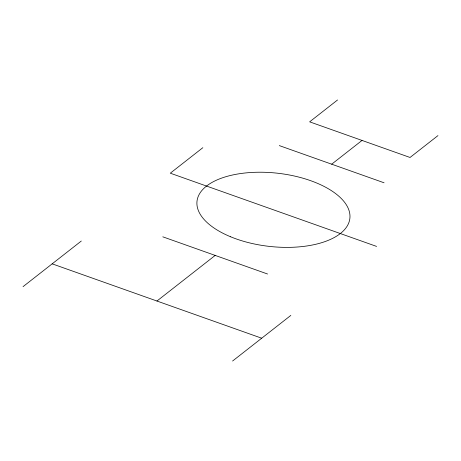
<?xml version="1.0" encoding="UTF-8"?>
<svg xmlns="http://www.w3.org/2000/svg" width="461" height="461" viewBox="0 0 461 461"><rect width="100%" height="100%" fill="white"/><g stroke="black" fill="none" stroke-linecap="round" stroke-linejoin="round"><path stroke-width="0.69" d="M23.05 286.65L81.297 241.034M202.84 147.704L170.293 173.192L376.579 246.41M337.55 99.979L309.642 121.837L410.036 157.472L437.95 135.615M156.942 301.027L215.189 255.411M331.684 164.185L362.023 140.432M232.58 361.021L290.828 315.405M279.303 145.595L384.065 182.781M162.808 236.821L267.57 274.007M52.174 263.842L261.704 338.213M230.679 236.804A76.918 36.822 6.4 0 0 349.801 218.935A76.918 36.822 6.4 0 0 239.829 173.664A76.918 36.822 6.4 0 0 230.679 236.804"/></g></svg>
